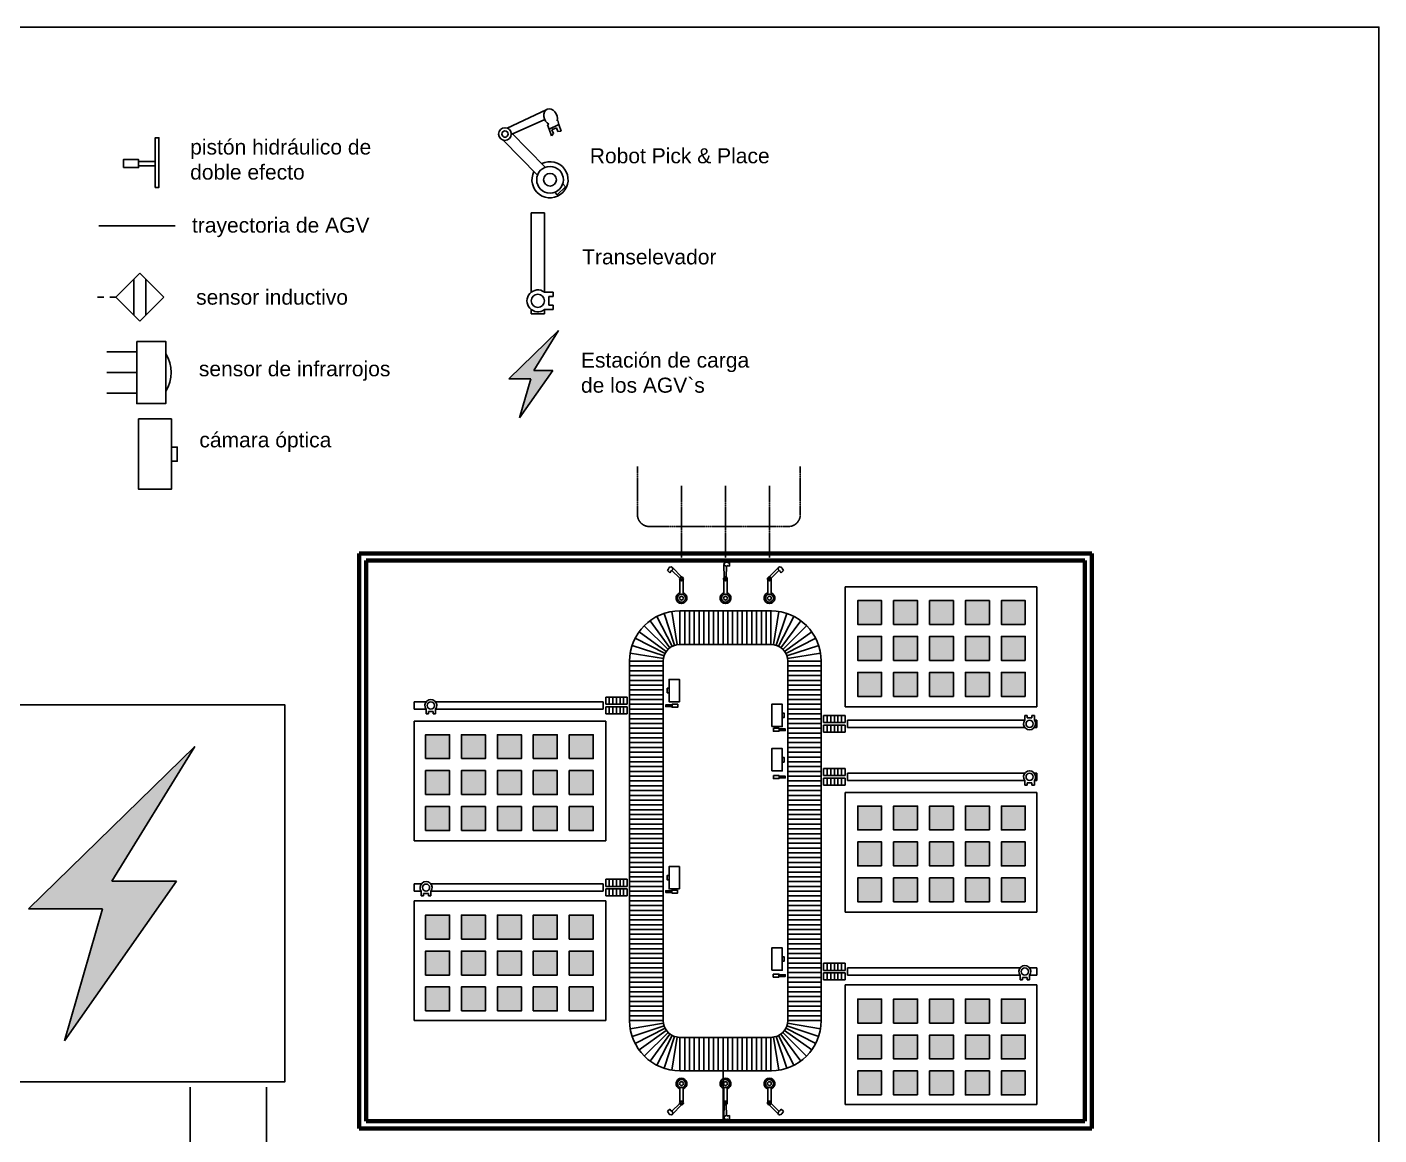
# Model space of a CAD drawing. Header units: millimetres. Extents: x 830 to 218144, y 75 to 99943.
# Drawn here: x 147263 to 218144, y 41878 to 99943 of the extents above; entities that cross this region are included whole.
import ezdxf

# ---------------------------------------------------------------- set-up
doc = ezdxf.new("R2010")
doc.units = ezdxf.units.MM
doc.linetypes.add('ACAD_ISO02W100', pattern=[15, 12, -3])
doc.styles.get("Standard").update_dxf_attribs({"font": 'arial.ttf'})

msp = doc.modelspace()

# ---------------------------------------------------------------- hatches: boundary and pattern name
at = {"true_color": 0xf4ee51}
h = msp.add_hatch(color=41, dxfattribs=at)
h.dxf.hatch_style = 1
h.paths.add_polyline_path([(173682, 81511), (173089, 79456), (174837, 81946), (173830, 81946), (175123, 84043), (172527, 81511)])
at = {"true_color": 0xf26722}
h = msp.add_hatch(color=30, dxfattribs=at)
h.dxf.hatch_style = 1
h.paths.add_polyline_path([(190813, 66119), (190813, 64863), (192068, 64863), (192068, 66119)])
h.paths.add_polyline_path([(190813, 68003), (190813, 66747), (192068, 66747), (192068, 68003)])
h.paths.add_polyline_path([(190813, 69886), (190813, 68631), (192068, 68631), (192068, 69886)])
h.paths.add_polyline_path([(192696, 69886), (192696, 68631), (193952, 68631), (193952, 69886)])
h.paths.add_polyline_path([(192696, 68003), (192696, 66747), (193952, 66747), (193952, 68003)])
h.paths.add_polyline_path([(192696, 66119), (192696, 64863), (193952, 64863), (193952, 66119)])
h.paths.add_polyline_path([(194580, 66119), (194580, 64863), (195835, 64863), (195835, 66119)])
h.paths.add_polyline_path([(194580, 68003), (194580, 66747), (195835, 66747), (195835, 68003)])
h.paths.add_polyline_path([(194580, 69886), (194580, 68631), (195835, 68631), (195835, 69886)])
h.paths.add_polyline_path([(196463, 66119), (196463, 64863), (197719, 64863), (197719, 66119)])
h.paths.add_polyline_path([(196463, 68003), (196463, 66747), (197719, 66747), (197719, 68003)])
h.paths.add_polyline_path([(196463, 69886), (196463, 68631), (197719, 68631), (197719, 69886)])
h.paths.add_polyline_path([(198347, 66119), (198347, 64863), (199602, 64863), (199602, 66119)])
h.paths.add_polyline_path([(198347, 68003), (198347, 66747), (199602, 66747), (199602, 68003)])
h.paths.add_polyline_path([(198347, 69886), (198347, 68631), (199602, 68631), (199602, 69886)])
h = msp.add_hatch(color=30, dxfattribs=at)
h.dxf.hatch_style = 1
h.paths.add_polyline_path([(175691, 49633), (175691, 48377), (176947, 48377), (176947, 49633)])
h.paths.add_polyline_path([(175691, 51516), (175691, 50261), (176947, 50261), (176947, 51516)])
h.paths.add_polyline_path([(176947, 53400), (175691, 53400), (175691, 52144), (176947, 52144)])
h.paths.add_polyline_path([(173808, 52144), (175063, 52144), (175063, 53400), (173808, 53400)])
h.paths.add_polyline_path([(175063, 50261), (175063, 51516), (173808, 51516), (173808, 50261)])
h.paths.add_polyline_path([(173808, 49633), (173808, 48377), (175063, 48377), (175063, 49633)])
h.paths.add_polyline_path([(171924, 48377), (173180, 48377), (173180, 49633), (171924, 49633)])
h.paths.add_polyline_path([(171924, 51516), (171924, 50261), (173180, 50261), (173180, 51516)])
h.paths.add_polyline_path([(171924, 52144), (173180, 52144), (173180, 53400), (171924, 53400)])
h.paths.add_polyline_path([(170041, 52144), (171296, 52144), (171296, 53400), (170041, 53400)])
h.paths.add_polyline_path([(171296, 50261), (171296, 51516), (170041, 51516), (170041, 50261)])
h.paths.add_polyline_path([(171296, 48377), (171296, 49633), (170041, 49633), (170041, 48377)])
h.paths.add_polyline_path([(169413, 49633), (168157, 49633), (168157, 48377), (169413, 48377)])
h.paths.add_polyline_path([(169413, 51516), (168157, 51516), (168157, 50261), (169413, 50261)])
h.paths.add_polyline_path([(169413, 53400), (168157, 53400), (168157, 52144), (169413, 52144)])
h.paths.add_polyline_path([(168157, 59089), (168157, 57833), (169413, 57833), (169413, 59089)])
h.paths.add_polyline_path([(168157, 60972), (168157, 59717), (169413, 59717), (169413, 60972)])
h.paths.add_polyline_path([(169413, 61600), (169413, 62856), (168157, 62856), (168157, 61600)])
h.paths.add_polyline_path([(171296, 62856), (170041, 62856), (170041, 61600), (171296, 61600)])
h.paths.add_polyline_path([(171296, 59717), (171296, 60972), (170041, 60972), (170041, 59717)])
h.paths.add_polyline_path([(171296, 57833), (171296, 59089), (170041, 59089), (170041, 57833)])
h.paths.add_polyline_path([(173180, 59089), (171924, 59089), (171924, 57833), (173180, 57833)])
h.paths.add_polyline_path([(171924, 60972), (171924, 59717), (173180, 59717), (173180, 60972)])
h.paths.add_polyline_path([(171924, 62856), (171924, 61600), (173180, 61600), (173180, 62856)])
h.paths.add_polyline_path([(175063, 62856), (173808, 62856), (173808, 61600), (175063, 61600)])
h.paths.add_polyline_path([(175063, 59717), (175063, 60972), (173808, 60972), (173808, 59717)])
h.paths.add_polyline_path([(175063, 57833), (175063, 59089), (173808, 59089), (173808, 57833)])
h.paths.add_polyline_path([(176947, 59089), (175691, 59089), (175691, 57833), (176947, 57833)])
h.paths.add_polyline_path([(176947, 59717), (176947, 60972), (175691, 60972), (175691, 59717)])
h.paths.add_polyline_path([(176947, 62856), (175691, 62856), (175691, 61600), (176947, 61600)])
h.paths.add_polyline_path([(192068, 45231), (190813, 45231), (190813, 43976), (192068, 43976)])
h.paths.add_polyline_path([(193952, 45231), (192696, 45231), (192696, 43976), (193952, 43976)])
h.paths.add_polyline_path([(195835, 45231), (194580, 45231), (194580, 43976), (195835, 43976)])
h.paths.add_polyline_path([(197719, 45231), (196463, 45231), (196463, 43976), (197719, 43976)])
h.paths.add_polyline_path([(199602, 45231), (198347, 45231), (198347, 43976), (199602, 43976)])
h.paths.add_polyline_path([(199602, 47115), (198347, 47115), (198347, 45859), (199602, 45859)])
h.paths.add_polyline_path([(197719, 47115), (196463, 47115), (196463, 45859), (197719, 45859)])
h.paths.add_polyline_path([(195835, 47115), (194580, 47115), (194580, 45859), (195835, 45859)])
h.paths.add_polyline_path([(193952, 47115), (192696, 47115), (192696, 45859), (193952, 45859)])
h.paths.add_polyline_path([(192068, 47115), (190813, 47115), (190813, 45859), (192068, 45859)])
h.paths.add_polyline_path([(192068, 48998), (190813, 48998), (190813, 47743), (192068, 47743)])
h.paths.add_polyline_path([(192696, 48998), (192696, 47743), (193952, 47743), (193952, 48998)])
h.paths.add_polyline_path([(194580, 48998), (194580, 47743), (195835, 47743), (195835, 48998)])
h.paths.add_polyline_path([(196463, 48998), (196463, 47743), (197719, 47743), (197719, 48998)])
h.paths.add_polyline_path([(198347, 48998), (198347, 47743), (199602, 47743), (199602, 48998)])
h.paths.add_polyline_path([(198347, 54096), (199602, 54096), (199602, 55351), (198347, 55351)])
h.paths.add_polyline_path([(196463, 54096), (197719, 54096), (197719, 55351), (196463, 55351)])
h.paths.add_polyline_path([(194580, 54096), (195835, 54096), (195835, 55351), (194580, 55351)])
h.paths.add_polyline_path([(192696, 54096), (193952, 54096), (193952, 55351), (192696, 55351)])
h.paths.add_polyline_path([(190813, 54096), (192068, 54096), (192068, 55351), (190813, 55351)])
h.paths.add_polyline_path([(190813, 55979), (192068, 55979), (192068, 57235), (190813, 57235)])
h.paths.add_polyline_path([(192696, 55979), (193952, 55979), (193952, 57235), (192696, 57235)])
h.paths.add_polyline_path([(194580, 55979), (195835, 55979), (195835, 57235), (194580, 57235)])
h.paths.add_polyline_path([(196463, 55979), (197719, 55979), (197719, 57235), (196463, 57235)])
h.paths.add_polyline_path([(198347, 55979), (199602, 55979), (199602, 57235), (198347, 57235)])
h.paths.add_polyline_path([(198347, 57863), (199602, 57863), (199602, 59118), (198347, 59118)])
h.paths.add_polyline_path([(196463, 57863), (197719, 57863), (197719, 59118), (196463, 59118)])
h.paths.add_polyline_path([(194580, 57863), (195835, 57863), (195835, 59118), (194580, 59118)])
h.paths.add_polyline_path([(193952, 57863), (193952, 59118), (192696, 59118), (192696, 57863)])
h.paths.add_polyline_path([(192068, 57863), (192068, 59118), (190813, 59118), (190813, 57863)])
at = {"true_color": 0xf4ee51}
h = msp.add_hatch(color=41, dxfattribs=at)
h.dxf.hatch_style = 1
h.paths.add_polyline_path([(151218, 53725), (149222, 46815), (155102, 55185), (151717, 55185), (156065, 62237), (147333, 53725)])

# ---------------------------------------------------------------- linework, layer by layer
for p, q in [((172428, 94647), (174484, 95607)), ((174403, 95093), (172650, 94306)), ((175087, 95046), (175053, 95031)), ((175153, 94828), (175087, 95046)), ((174623, 94848), (174554, 94819)), ((174554, 94819), (174631, 94597)), ((174631, 94597), (175153, 94828)), ((174752, 94249), (174631, 94597)), ((174861, 94369), (174752, 94249)), ((174813, 94566), (174783, 94554)), ((174783, 94554), (174861, 94369)), ((175023, 94655), (174813, 94566)), ((175084, 94466), (175023, 94655)), ((175259, 94480), (175084, 94466)), ((175153, 94828), (175259, 94480)), ((173703, 86051), (173703, 90200)), ((174390, 90200), (173703, 90200)), ((174390, 90200), (174390, 86051)), ((151027, 89533), (153027, 89533)), ((153027, 89533), (155027, 89533)), ((174847, 86051), (174390, 86051)), ((174618, 85365), (174618, 85822)), ((174618, 85822), (174847, 85822)), ((174847, 85822), (174847, 86051)), ((173703, 84907), (173703, 85136)), ((174390, 85136), (174390, 84907)), ((174390, 85136), (174847, 85136)), ((174847, 85365), (174618, 85365)), ((174847, 85136), (174847, 85365)), ((174390, 84907), (173703, 84907)), ((172527, 81511), (175123, 84043)), ((175123, 84043), (173830, 81946)), ((174837, 81946), (173089, 79456)), ((173830, 81946), (174837, 81946)), ((173682, 81511), (172527, 81511)), ((173089, 79456), (173682, 81511)), ((181580, 71125), (181104, 71614)), ((183805, 71094), (183800, 71776)), ((183931, 71690), (183926, 71112)), ((184025, 71719), (184025, 71697)), ((184025, 71697), (184095, 71690)), ((184097, 71861), (184029, 71871)), ((184029, 71871), (184029, 71859)), ((184095, 71690), (184097, 71861)), ((186179, 71125), (186655, 71614)), ((180834, 71466), (180875, 71520)), ((180956, 71345), (180834, 71466)), ((180875, 71520), (180883, 71512)), ((181001, 71399), (180956, 71345)), ((180985, 71415), (181001, 71399)), ((181073, 71460), (181482, 71052)), ((186687, 71460), (186278, 71052)), ((186775, 71415), (186759, 71399)), ((186759, 71399), (186804, 71345)), ((186804, 71345), (186926, 71466)), ((186884, 71520), (186876, 71512)), ((186926, 71466), (186884, 71520)), ((200204, 70600), (190158, 70600)), ((190158, 70600), (190158, 64321)), ((200204, 64321), (200204, 70600)), ((180972, 67416), (179928, 68830)), ((181093, 67491), (180291, 69055)), ((181217, 67543), (180663, 69211)), ((181354, 67576), (181075, 69312)), ((181494, 69345), (186287, 69345)), ((181494, 67587), (181494, 69345)), ((181522, 69345), (181773, 69345)), ((181522, 69345), (181647, 69345)), ((181745, 67587), (181745, 69345)), ((181773, 69345), (182024, 69345)), ((181773, 69345), (181898, 69345)), ((181996, 67587), (181996, 69345)), ((182024, 69345), (182275, 69345)), ((182024, 69345), (182150, 69345)), ((182247, 67587), (182247, 69345)), ((182275, 69345), (182526, 69345)), ((182275, 69345), (182401, 69345)), ((182499, 67587), (182499, 69345)), ((182499, 67587), (182499, 69345)), ((182526, 69345), (182777, 69345)), ((182526, 69345), (182652, 69345)), ((182750, 67587), (182750, 69345)), ((182777, 69345), (183029, 69345)), ((182777, 69345), (182903, 69345)), ((183001, 67587), (183001, 69345)), ((183029, 69345), (183280, 69345)), ((183252, 67587), (183252, 69345)), ((183280, 69345), (183531, 69345)), ((183503, 67587), (183503, 69345)), ((183531, 69345), (183782, 69345)), ((183754, 67587), (183754, 69345)), ((183782, 69345), (184033, 69345)), ((184005, 67587), (184005, 69345)), ((184033, 69345), (184284, 69345)), ((184256, 67587), (184256, 69345)), ((184284, 69345), (184535, 69345)), ((184508, 67587), (184508, 69345)), ((184535, 69345), (184786, 69345)), ((184759, 67587), (184759, 69345)), ((184786, 69345), (185038, 69345)), ((185010, 67587), (185010, 69345)), ((185038, 69345), (185289, 69345)), ((185261, 67587), (185261, 69345)), ((185289, 69345), (185540, 69345)), ((185512, 67587), (185512, 69345)), ((185540, 69345), (185791, 69345)), ((185763, 67587), (185763, 69345)), ((186014, 67587), (186014, 69345)), ((186266, 67587), (186266, 69345)), ((186405, 67576), (186685, 69312)), ((186543, 67543), (187096, 69211)), ((186666, 67491), (187468, 69055)), ((186788, 67416), (187832, 68830)), ((180780, 67222), (179353, 68248)), ((180870, 67328), (179623, 68567)), ((186889, 67328), (188136, 68567)), ((186979, 67222), (188406, 68248)), ((180660, 66985), (178991, 67538)), ((180712, 67109), (179147, 67911)), ((181494, 67587), (186266, 67587)), ((181494, 67587), (181647, 67587)), ((186266, 67587), (181494, 67587)), ((181494, 67587), (186161, 67587)), ((181494, 67587), (181522, 67587)), ((181494, 67587), (181522, 67587)), ((181522, 67587), (181773, 67587)), ((181647, 67587), (181898, 67587)), ((181647, 67587), (181773, 67587)), ((181773, 67587), (182024, 67587)), ((181898, 67587), (182150, 67587)), ((181898, 67587), (182024, 67587)), ((182024, 67587), (182275, 67587)), ((182150, 67587), (182401, 67587)), ((182150, 67587), (182275, 67587)), ((182275, 67587), (182526, 67587)), ((182401, 67587), (182652, 67587)), ((182401, 67587), (182526, 67587)), ((182526, 67587), (182777, 67587)), ((182652, 67587), (182903, 67587)), ((182652, 67587), (182777, 67587)), ((182777, 67587), (183029, 67587)), ((182903, 67587), (183154, 67587)), ((182903, 67587), (183029, 67587)), ((183029, 67587), (183280, 67587)), ((183154, 67587), (183405, 67587)), ((183280, 67587), (183531, 67587)), ((183531, 67587), (183782, 67587)), ((183782, 67587), (184033, 67587)), ((184033, 67587), (184284, 67587)), ((184284, 67587), (184535, 67587)), ((184535, 67587), (184786, 67587)), ((184786, 67587), (185038, 67587)), ((185038, 67587), (185289, 67587)), ((185289, 67587), (185540, 67587)), ((185540, 67587), (185791, 67587)), ((186266, 67587), (186014, 67587)), ((187048, 67109), (188612, 67911)), ((187100, 66985), (188769, 67538)), ((178857, 47873), (178857, 66709)), ((180615, 66709), (178857, 66709)), ((180627, 66851), (178892, 67135)), ((180615, 47873), (180615, 66709)), ((187133, 66851), (188868, 67135)), ((187145, 47873), (187145, 66709)), ((188902, 66709), (187145, 66709)), ((188902, 47873), (188902, 66709)), ((178857, 66457), (180615, 66457)), ((178857, 66206), (180615, 66206)), ((178857, 65955), (180615, 65955)), ((178857, 65955), (180615, 65955)), ((188902, 66457), (187145, 66457)), ((188902, 66206), (187145, 66206)), ((188902, 65955), (187145, 65955)), ((188902, 65955), (187145, 65955)), ((178857, 65704), (180615, 65704)), ((178857, 65704), (180615, 65704)), ((178857, 65704), (180615, 65704)), ((178857, 65453), (180615, 65453)), ((178857, 65453), (180615, 65453)), ((188902, 65704), (187145, 65704)), ((188902, 65704), (187145, 65704)), ((188902, 65704), (187145, 65704)), ((188902, 65453), (187145, 65453)), ((188902, 65453), (187145, 65453)), ((167556, 64197), (167556, 64574)), ((167556, 64574), (168184, 64574)), ((168686, 64574), (177476, 64574)), ((177476, 64197), (177476, 64574)), ((177601, 64448), (177601, 64825)), ((177601, 64825), (178731, 64825)), ((177790, 64825), (177790, 64448)), ((177978, 64825), (177978, 64448)), ((177978, 64825), (177978, 64448)), ((178166, 64825), (178166, 64448)), ((178355, 64825), (178355, 64448)), ((178543, 64825), (178543, 64448)), ((178731, 64825), (178731, 64448)), ((178857, 65202), (180615, 65202)), ((178857, 65202), (180615, 65202)), ((178857, 65202), (180615, 65202)), ((178857, 64951), (180615, 64951)), ((178857, 64951), (180615, 64951)), ((178857, 64699), (180615, 64699)), ((188902, 65202), (187145, 65202)), ((188902, 65202), (187145, 65202)), ((188902, 65202), (187145, 65202)), ((188902, 64951), (187145, 64951)), ((188902, 64951), (187145, 64951)), ((188902, 64699), (187145, 64699)), ((168184, 64197), (167556, 64197)), ((168184, 64197), (168184, 63946)), ((168184, 63946), (168309, 63946)), ((168309, 63946), (168309, 64072)), ((168309, 64072), (168560, 64072)), ((168560, 64072), (168560, 63946)), ((168560, 63946), (168686, 63946)), ((177476, 64197), (168686, 64197)), ((168686, 63946), (168686, 64197)), ((178731, 64448), (177601, 64448)), ((177601, 63946), (177601, 64323)), ((177601, 64323), (178731, 64323)), ((178731, 63946), (177601, 63946)), ((177790, 64323), (177790, 63946)), ((177978, 64323), (177978, 63946)), ((177978, 64323), (177978, 63946)), ((178166, 64323), (178166, 63946)), ((178355, 64323), (178355, 63946)), ((178543, 64323), (178543, 63946)), ((178731, 64323), (178731, 63946)), ((178857, 64448), (180615, 64448)), ((178857, 64197), (180615, 64197)), ((178857, 63946), (180615, 63946)), ((178857, 63946), (180615, 63946)), ((188902, 64448), (187145, 64448)), ((188902, 64197), (187145, 64197)), ((188902, 63946), (187145, 63946)), ((188902, 63946), (187145, 63946)), ((189028, 63865), (190158, 63865)), ((189028, 63488), (189028, 63865)), ((189216, 63488), (189216, 63865)), ((189405, 63488), (189405, 63865)), ((189405, 63488), (189405, 63865)), ((189593, 63488), (189593, 63865)), ((189781, 63488), (189781, 63865)), ((189970, 63488), (189970, 63865)), ((190158, 64321), (200204, 64321)), ((190158, 63865), (190158, 63488)), ((199701, 63865), (199576, 63865)), ((199576, 63865), (199576, 63614)), ((199701, 63740), (199701, 63865)), ((200078, 63865), (199952, 63865)), ((199952, 63865), (199952, 63740)), ((200078, 63614), (200078, 63865)), ((167556, 57291), (167556, 63569)), ((167556, 63569), (177601, 63569)), ((177601, 63569), (177601, 57291)), ((178857, 63695), (180615, 63695)), ((178857, 63695), (180615, 63695)), ((178857, 63695), (180615, 63695)), ((178857, 63444), (180615, 63444)), ((178857, 63444), (180615, 63444)), ((178857, 63193), (180615, 63193)), ((178857, 63193), (180615, 63193)), ((178857, 63193), (180615, 63193)), ((188902, 63695), (187145, 63695)), ((188902, 63695), (187145, 63695)), ((188902, 63695), (187145, 63695)), ((188902, 63444), (187145, 63444)), ((188902, 63444), (187145, 63444)), ((188902, 63193), (187145, 63193)), ((188902, 63193), (187145, 63193)), ((188902, 63193), (187145, 63193)), ((190158, 63488), (189028, 63488)), ((189028, 63363), (190158, 63363)), ((189028, 62986), (189028, 63363)), ((189216, 62986), (189216, 63363)), ((189405, 62986), (189405, 63363)), ((189405, 62986), (189405, 63363)), ((189593, 62986), (189593, 63363)), ((189781, 62986), (189781, 63363)), ((189970, 62986), (189970, 63363)), ((190158, 63363), (190158, 62986)), ((190284, 63614), (199576, 63614)), ((190284, 63614), (190284, 63237)), ((199576, 63237), (190284, 63237)), ((199952, 63740), (199701, 63740)), ((200078, 63614), (200204, 63614)), ((200204, 63237), (200078, 63237)), ((200204, 63614), (200204, 63237)), ((178857, 62941), (180615, 62941)), ((178857, 62941), (180615, 62941)), ((178857, 62690), (180615, 62690)), ((178857, 62439), (180615, 62439)), ((178857, 62439), (180615, 62439)), ((178857, 62439), (180615, 62439)), ((188902, 62941), (187145, 62941)), ((188902, 62941), (187145, 62941)), ((188902, 62690), (187145, 62690)), ((188902, 62439), (187145, 62439)), ((188902, 62439), (187145, 62439)), ((188902, 62439), (187145, 62439)), ((190158, 62986), (189028, 62986)), ((147333, 53725), (156065, 62237)), ((156065, 62237), (151717, 55185)), ((178857, 62188), (180615, 62188)), ((178857, 62188), (180615, 62188)), ((178857, 61937), (180615, 61937)), ((178857, 61937), (180615, 61937)), ((178857, 61686), (180615, 61686)), ((178857, 61686), (180615, 61686)), ((178857, 61686), (180615, 61686)), ((188902, 62188), (187145, 62188)), ((188902, 62188), (187145, 62188)), ((188902, 61937), (187145, 61937)), ((188902, 61937), (187145, 61937)), ((188902, 61686), (187145, 61686)), ((188902, 61686), (187145, 61686)), ((188902, 61686), (187145, 61686)), ((178857, 61435), (180615, 61435)), ((178857, 61435), (180615, 61435)), ((178857, 61184), (180615, 61184)), ((178857, 61184), (180615, 61184)), ((178857, 61184), (180615, 61184)), ((188902, 61435), (187145, 61435)), ((188902, 61435), (187145, 61435)), ((188902, 61184), (187145, 61184)), ((188902, 61184), (187145, 61184)), ((188902, 61184), (187145, 61184)), ((190158, 61087), (189028, 61087)), ((189028, 61087), (189028, 60711)), ((189216, 61087), (189216, 60711)), ((189405, 61087), (189405, 60711)), ((189405, 61087), (189405, 60711)), ((189593, 61087), (189593, 60711)), ((189781, 61087), (189781, 60711)), ((189970, 61087), (189970, 60711)), ((190158, 60711), (190158, 61087)), ((178857, 60932), (180615, 60932)), ((178857, 60932), (180615, 60932)), ((178857, 60681), (180615, 60681)), ((178857, 60430), (180615, 60430)), ((178857, 60430), (180615, 60430)), ((178857, 60430), (180615, 60430)), ((188902, 60932), (187145, 60932)), ((188902, 60932), (187145, 60932)), ((188902, 60681), (187145, 60681)), ((188902, 60430), (187145, 60430)), ((188902, 60430), (187145, 60430)), ((188902, 60430), (187145, 60430)), ((189028, 60711), (190158, 60711)), ((190158, 60585), (189028, 60585)), ((189028, 60585), (189028, 60209)), ((189216, 60585), (189216, 60209)), ((189405, 60585), (189405, 60209)), ((189405, 60585), (189405, 60209)), ((189593, 60585), (189593, 60209)), ((189781, 60585), (189781, 60209)), ((189970, 60585), (189970, 60209)), ((190158, 60209), (190158, 60585)), ((199576, 60836), (190284, 60836)), ((190284, 60460), (190284, 60836)), ((190284, 60460), (199576, 60460)), ((199576, 60209), (199576, 60460)), ((199952, 60334), (199701, 60334)), ((199701, 60334), (199701, 60209)), ((199952, 60209), (199952, 60334)), ((200204, 60836), (200078, 60836)), ((200078, 60460), (200204, 60460)), ((200078, 60460), (200078, 60209)), ((200204, 60460), (200204, 60836)), ((178857, 60179), (180615, 60179)), ((178857, 60179), (180615, 60179)), ((178857, 59928), (180615, 59928)), ((178857, 59928), (180615, 59928)), ((178857, 59677), (180615, 59677)), ((178857, 59677), (180615, 59677)), ((178857, 59677), (180615, 59677)), ((188902, 60179), (187145, 60179)), ((188902, 60179), (187145, 60179)), ((188902, 59928), (187145, 59928)), ((188902, 59928), (187145, 59928)), ((188902, 59677), (187145, 59677)), ((188902, 59677), (187145, 59677)), ((188902, 59677), (187145, 59677)), ((189028, 60209), (190158, 60209)), ((200204, 59832), (190158, 59832)), ((190158, 59832), (190158, 53553)), ((199701, 60209), (199576, 60209)), ((200078, 60209), (199952, 60209)), ((200204, 53553), (200204, 59832)), ((178857, 59426), (180615, 59426)), ((178857, 59426), (180615, 59426)), ((178857, 59174), (180615, 59174)), ((178857, 59174), (180615, 59174)), ((178857, 59174), (180615, 59174)), ((178857, 58923), (180615, 58923)), ((178857, 58923), (180615, 58923)), ((188902, 59426), (187145, 59426)), ((188902, 59426), (187145, 59426)), ((188902, 59174), (187145, 59174)), ((188902, 59174), (187145, 59174)), ((188902, 59174), (187145, 59174)), ((188902, 58923), (187145, 58923)), ((188902, 58923), (187145, 58923)), ((178857, 58672), (180615, 58672)), ((178857, 58421), (180615, 58421)), ((178857, 58421), (180615, 58421)), ((178857, 58421), (180615, 58421)), ((178857, 58170), (180615, 58170)), ((178857, 58170), (180615, 58170)), ((188902, 58672), (187145, 58672)), ((188902, 58421), (187145, 58421)), ((188902, 58421), (187145, 58421)), ((188902, 58421), (187145, 58421)), ((188902, 58170), (187145, 58170)), ((188902, 58170), (187145, 58170)), ((178857, 57919), (180615, 57919)), ((178857, 57919), (180615, 57919)), ((178857, 57668), (180615, 57668)), ((178857, 57668), (180615, 57668)), ((178857, 57668), (180615, 57668)), ((178857, 57416), (180615, 57416)), ((178857, 57416), (180615, 57416)), ((188902, 57919), (187145, 57919)), ((188902, 57919), (187145, 57919)), ((188902, 57668), (187145, 57668)), ((188902, 57668), (187145, 57668)), ((188902, 57668), (187145, 57668)), ((188902, 57416), (187145, 57416)), ((188902, 57416), (187145, 57416)), ((177601, 57291), (167556, 57291)), ((178857, 57165), (180615, 57165)), ((178857, 57165), (180615, 57165)), ((178857, 57165), (180615, 57165)), ((178857, 56914), (180615, 56914)), ((178857, 56914), (180615, 56914)), ((188902, 57165), (187145, 57165)), ((188902, 57165), (187145, 57165)), ((188902, 57165), (187145, 57165)), ((188902, 56914), (187145, 56914)), ((188902, 56914), (187145, 56914)), ((178857, 56663), (180615, 56663)), ((178857, 56412), (180615, 56412)), ((178857, 56412), (180615, 56412)), ((178857, 56412), (180615, 56412)), ((178857, 56161), (180615, 56161)), ((178857, 56161), (180615, 56161)), ((188902, 56663), (187145, 56663)), ((188902, 56412), (187145, 56412)), ((188902, 56412), (187145, 56412)), ((188902, 56412), (187145, 56412)), ((188902, 56161), (187145, 56161)), ((188902, 56161), (187145, 56161)), ((178857, 55910), (180615, 55910)), ((178857, 55910), (180615, 55910)), ((178857, 55659), (180615, 55659)), ((178857, 55659), (180615, 55659)), ((178857, 55659), (180615, 55659)), ((178857, 55407), (180615, 55407)), ((178857, 55407), (180615, 55407)), ((188902, 55910), (187145, 55910)), ((188902, 55910), (187145, 55910)), ((188902, 55659), (187145, 55659)), ((188902, 55659), (187145, 55659)), ((188902, 55659), (187145, 55659)), ((188902, 55407), (187145, 55407)), ((188902, 55407), (187145, 55407)), ((155102, 55185), (149222, 46815)), ((151717, 55185), (155102, 55185)), ((167556, 54654), (167556, 55031)), ((167556, 55031), (167933, 55031)), ((167933, 54654), (167556, 54654)), ((167933, 54654), (167933, 54403)), ((168435, 55031), (177476, 55031)), ((177476, 54654), (168435, 54654)), ((168435, 54403), (168435, 54654)), ((177476, 54654), (177476, 55031)), ((177601, 54905), (177601, 55282)), ((177601, 55282), (178731, 55282)), ((178731, 54905), (177601, 54905)), ((177601, 54403), (177601, 54780)), ((177601, 54780), (178731, 54780)), ((177790, 55282), (177790, 54905)), ((177790, 54780), (177790, 54403)), ((177978, 55282), (177978, 54905)), ((177978, 55282), (177978, 54905)), ((177978, 54780), (177978, 54403)), ((177978, 54780), (177978, 54403)), ((178166, 55282), (178166, 54905)), ((178166, 54780), (178166, 54403)), ((178355, 55282), (178355, 54905)), ((178355, 54780), (178355, 54403)), ((178543, 55282), (178543, 54905)), ((178543, 54780), (178543, 54403)), ((178731, 55282), (178731, 54905)), ((178731, 54780), (178731, 54403)), ((178857, 55156), (180615, 55156)), ((178857, 55156), (180615, 55156)), ((178857, 55156), (180615, 55156)), ((178857, 54905), (180615, 54905)), ((178857, 54905), (180615, 54905)), ((178857, 54654), (180615, 54654)), ((188902, 55156), (187145, 55156)), ((188902, 55156), (187145, 55156)), ((188902, 55156), (187145, 55156)), ((188902, 54905), (187145, 54905)), ((188902, 54905), (187145, 54905)), ((188902, 54654), (187145, 54654)), ((167556, 47873), (167556, 54152)), ((167556, 54152), (177601, 54152)), ((167933, 54403), (168058, 54403)), ((168058, 54403), (168058, 54528)), ((168058, 54528), (168309, 54528)), ((168309, 54528), (168309, 54403)), ((168309, 54403), (168435, 54403)), ((178731, 54403), (177601, 54403)), ((177601, 54152), (177601, 47873)), ((178857, 54403), (180615, 54403)), ((178857, 54403), (180615, 54403)), ((178857, 54403), (180615, 54403)), ((178857, 54152), (180615, 54152)), ((178857, 54152), (180615, 54152)), ((178857, 53901), (180615, 53901)), ((178857, 53901), (180615, 53901)), ((188902, 54403), (187145, 54403)), ((188902, 54403), (187145, 54403)), ((188902, 54403), (187145, 54403)), ((188902, 54152), (187145, 54152)), ((188902, 54152), (187145, 54152)), ((188902, 53901), (187145, 53901)), ((188902, 53901), (187145, 53901)), ((151218, 53725), (147333, 53725)), ((149222, 46815), (151218, 53725)), ((178857, 53649), (180615, 53649)), ((178857, 53649), (180615, 53649)), ((178857, 53649), (180615, 53649)), ((178857, 53398), (180615, 53398)), ((178857, 53398), (180615, 53398)), ((188902, 53649), (187145, 53649)), ((188902, 53649), (187145, 53649)), ((188902, 53649), (187145, 53649)), ((188902, 53398), (187145, 53398)), ((188902, 53398), (187145, 53398)), ((190158, 53553), (200204, 53553)), ((178857, 53147), (180615, 53147)), ((178857, 53147), (180615, 53147)), ((178857, 53147), (180615, 53147)), ((178857, 52896), (180615, 52896)), ((178857, 52896), (180615, 52896)), ((178857, 52645), (180615, 52645)), ((188902, 53147), (187145, 53147)), ((188902, 53147), (187145, 53147)), ((188902, 53147), (187145, 53147)), ((188902, 52896), (187145, 52896)), ((188902, 52896), (187145, 52896)), ((188902, 52645), (187145, 52645)), ((178857, 52394), (180615, 52394)), ((178857, 52394), (180615, 52394)), ((178857, 52394), (180615, 52394)), ((178857, 52143), (180615, 52143)), ((178857, 52143), (180615, 52143)), ((178857, 51891), (180615, 51891)), ((178857, 51891), (180615, 51891)), ((188902, 52394), (187145, 52394)), ((188902, 52394), (187145, 52394)), ((188902, 52394), (187145, 52394)), ((188902, 52143), (187145, 52143)), ((188902, 52143), (187145, 52143)), ((188902, 51891), (187145, 51891)), ((188902, 51891), (187145, 51891)), ((178857, 51640), (180615, 51640)), ((178857, 51640), (180615, 51640)), ((178857, 51640), (180615, 51640)), ((178857, 51389), (180615, 51389)), ((178857, 51389), (180615, 51389)), ((178857, 51138), (180615, 51138)), ((178857, 51138), (180615, 51138)), ((178857, 51138), (180615, 51138)), ((188902, 51640), (187145, 51640)), ((188902, 51640), (187145, 51640)), ((188902, 51640), (187145, 51640)), ((188902, 51389), (187145, 51389)), ((188902, 51389), (187145, 51389)), ((188902, 51138), (187145, 51138)), ((188902, 51138), (187145, 51138)), ((188902, 51138), (187145, 51138)), ((178857, 50887), (180615, 50887)), ((178857, 50887), (180615, 50887)), ((178857, 50636), (180615, 50636)), ((178857, 50385), (180615, 50385)), ((178857, 50385), (180615, 50385)), ((178857, 50385), (180615, 50385)), ((188902, 50887), (187145, 50887)), ((188902, 50887), (187145, 50887)), ((188902, 50636), (187145, 50636)), ((188902, 50385), (187145, 50385)), ((188902, 50385), (187145, 50385)), ((188902, 50385), (187145, 50385)), ((190158, 50880), (189028, 50880)), ((189028, 50880), (189028, 50504)), ((189028, 50504), (190158, 50504)), ((190158, 50378), (189028, 50378)), ((189028, 50378), (189028, 50001)), ((189216, 50880), (189216, 50504)), ((189216, 50378), (189216, 50001)), ((189405, 50880), (189405, 50504)), ((189405, 50880), (189405, 50504)), ((189405, 50378), (189405, 50001)), ((189405, 50378), (189405, 50001)), ((189593, 50880), (189593, 50504)), ((189593, 50378), (189593, 50001)), ((189781, 50880), (189781, 50504)), ((189781, 50378), (189781, 50001)), ((189970, 50880), (189970, 50504)), ((189970, 50378), (189970, 50001)), ((190158, 50504), (190158, 50880)), ((190158, 50001), (190158, 50378)), ((199325, 50629), (190284, 50629)), ((190284, 50253), (190284, 50629)), ((200204, 50629), (199827, 50629)), ((200204, 50253), (200204, 50629)), ((178857, 50134), (180615, 50134)), ((178857, 50134), (180615, 50134)), ((178857, 49882), (180615, 49882)), ((178857, 49882), (180615, 49882)), ((178857, 49631), (180615, 49631)), ((178857, 49631), (180615, 49631)), ((178857, 49631), (180615, 49631)), ((188902, 50134), (187145, 50134)), ((188902, 50134), (187145, 50134)), ((188902, 49882), (187145, 49882)), ((188902, 49882), (187145, 49882)), ((188902, 49631), (187145, 49631)), ((188902, 49631), (187145, 49631)), ((188902, 49631), (187145, 49631)), ((189028, 50001), (190158, 50001)), ((200204, 49750), (190158, 49750)), ((190158, 49750), (190158, 43472)), ((190284, 50253), (199325, 50253)), ((199325, 50001), (199325, 50253)), ((199450, 50001), (199325, 50001)), ((199701, 50127), (199450, 50127)), ((199450, 50127), (199450, 50001)), ((199701, 50001), (199701, 50127)), ((199827, 50001), (199701, 50001)), ((199827, 50253), (200204, 50253)), ((199827, 50253), (199827, 50001)), ((200204, 43472), (200204, 49750)), ((178857, 49380), (180615, 49380)), ((178857, 49380), (180615, 49380)), ((178857, 49129), (180615, 49129)), ((178857, 49129), (180615, 49129)), ((178857, 49129), (180615, 49129)), ((188902, 49380), (187145, 49380)), ((188902, 49380), (187145, 49380)), ((188902, 49129), (187145, 49129)), ((188902, 49129), (187145, 49129)), ((188902, 49129), (187145, 49129)), ((178857, 48878), (180615, 48878)), ((178857, 48878), (180615, 48878)), ((178857, 48627), (180615, 48627)), ((178857, 48376), (180615, 48376)), ((178857, 48376), (180615, 48376)), ((188902, 48878), (187145, 48878)), ((188902, 48878), (187145, 48878)), ((188902, 48627), (187145, 48627)), ((188902, 48376), (187145, 48376)), ((188902, 48376), (187145, 48376)), ((177601, 47873), (167556, 47873)), ((178857, 48124), (180615, 48124)), ((180615, 47873), (178857, 47873)), ((180627, 47731), (178892, 47447)), ((180660, 47597), (178991, 47044)), ((187100, 47597), (188769, 47044)), ((187133, 47731), (188868, 47447)), ((188902, 48124), (187145, 48124)), ((188902, 47873), (187145, 47873)), ((180712, 47473), (179147, 46671)), ((180780, 47360), (179353, 46334)), ((180870, 47254), (179623, 46015)), ((180972, 47166), (179928, 45752)), ((181093, 47091), (180291, 45527)), ((181217, 47039), (180663, 45371)), ((181354, 47006), (181075, 45270)), ((181494, 46994), (186266, 46994)), ((181494, 46994), (181647, 46994)), ((186266, 46994), (181494, 46994)), ((181494, 46994), (186161, 46994)), ((181494, 46994), (181522, 46994)), ((181494, 46994), (181522, 46994)), ((181494, 46994), (181494, 45236)), ((181522, 46994), (181773, 46994)), ((181647, 46994), (181898, 46994)), ((181647, 46994), (181773, 46994)), ((181745, 46994), (181745, 45236)), ((181773, 46994), (182024, 46994)), ((181898, 46994), (182150, 46994)), ((181898, 46994), (182024, 46994)), ((181996, 46994), (181996, 45236)), ((182024, 46994), (182275, 46994)), ((182150, 46994), (182401, 46994)), ((182150, 46994), (182275, 46994)), ((182247, 46994), (182247, 45236)), ((182275, 46994), (182526, 46994)), ((182401, 46994), (182652, 46994)), ((182401, 46994), (182526, 46994)), ((182499, 46994), (182499, 45236)), ((182499, 46994), (182499, 45236)), ((182526, 46994), (182777, 46994)), ((182652, 46994), (182903, 46994)), ((182652, 46994), (182777, 46994)), ((182750, 46994), (182750, 45236)), ((182777, 46994), (183029, 46994)), ((182903, 46994), (183154, 46994)), ((182903, 46994), (183029, 46994)), ((183001, 46994), (183001, 45236)), ((183029, 46994), (183280, 46994)), ((183154, 46994), (183405, 46994)), ((183252, 46994), (183252, 45236)), ((183280, 46994), (183531, 46994)), ((183503, 46994), (183503, 45236)), ((183531, 46994), (183782, 46994)), ((183754, 46994), (183754, 45236)), ((183754, 46994), (183754, 42599)), ((183782, 46994), (184033, 46994)), ((184005, 46994), (184005, 45236)), ((184033, 46994), (184284, 46994)), ((184256, 46994), (184256, 45236)), ((184284, 46994), (184535, 46994)), ((184508, 46994), (184508, 45236)), ((184535, 46994), (184786, 46994)), ((184759, 46994), (184759, 45236)), ((184786, 46994), (185038, 46994)), ((185010, 46994), (185010, 45236)), ((185038, 46994), (185289, 46994)), ((185261, 46994), (185261, 45236)), ((185289, 46994), (185540, 46994)), ((185512, 46994), (185512, 45236)), ((185540, 46994), (185791, 46994)), ((185763, 46994), (185763, 45236)), ((186266, 46994), (186014, 46994)), ((186014, 46994), (186014, 45236)), ((186266, 46994), (186266, 45236)), ((186405, 47006), (186685, 45270)), ((186543, 47039), (187096, 45371)), ((186666, 47091), (187468, 45527)), ((186788, 47166), (187832, 45752)), ((186889, 47254), (188136, 46015)), ((186979, 47360), (188406, 46334)), ((187048, 47473), (188612, 46671)), ((181494, 45236), (186287, 45236)), ((181522, 45236), (181773, 45236)), ((181522, 45236), (181647, 45236)), ((181773, 45236), (182024, 45236)), ((181773, 45236), (181898, 45236)), ((182024, 45236), (182275, 45236)), ((182024, 45236), (182150, 45236)), ((182275, 45236), (182526, 45236)), ((182275, 45236), (182401, 45236)), ((182526, 45236), (182777, 45236)), ((182526, 45236), (182652, 45236)), ((182777, 45236), (183029, 45236)), ((182777, 45236), (182903, 45236)), ((183029, 45236), (183280, 45236)), ((183280, 45236), (183531, 45236)), ((183531, 45236), (183782, 45236)), ((183782, 45236), (184033, 45236)), ((184033, 45236), (184284, 45236)), ((184284, 45236), (184535, 45236)), ((184535, 45236), (184786, 45236)), ((184786, 45236), (185038, 45236)), ((185038, 45236), (185289, 45236)), ((185289, 45236), (185540, 45236)), ((185540, 45236), (185791, 45236)), ((155811, 44388), (155811, 42388)), ((159811, 44388), (159811, 42388)), ((181073, 43121), (181482, 43529)), ((181580, 43457), (181104, 42968)), ((183805, 43488), (183800, 42805)), ((183931, 42892), (183926, 43470)), ((186179, 43457), (186655, 42968)), ((186687, 43121), (186278, 43529)), ((190158, 43472), (200204, 43472)), ((180956, 43236), (180834, 43116)), ((180834, 43116), (180875, 43062)), ((180875, 43062), (180883, 43069)), ((181001, 43182), (180956, 43236)), ((180985, 43167), (181001, 43182)), ((184025, 42885), (184095, 42892)), ((184025, 42863), (184025, 42885)), ((184095, 42892), (184097, 42721)), ((186759, 43182), (186804, 43236)), ((186775, 43167), (186759, 43182)), ((186804, 43236), (186926, 43116)), ((186884, 43062), (186876, 43069)), ((186926, 43116), (186884, 43062)), ((155811, 42388), (155811, 40388)), ((159811, 42388), (159811, 40388))]:
    msp.add_line(p, q)
at = {"color": 4}
for p, q in [((151027, 89533), (153027, 89533)), ((153027, 89533), (155027, 89533)), ((155811, 44388), (155811, 42388)), ((159811, 44388), (159811, 42388)), ((155811, 42388), (155811, 40388)), ((159811, 42388), (159811, 40388))]:
    msp.add_line(p, q, dxfattribs=at)
at = {"color": 2, "true_color": 0xf1eb1f}
for p, q in [((153174, 87044), (151912, 85782)), ((152859, 86729), (152859, 84836)), ((154436, 85782), (153174, 87044)), ((153490, 86729), (153490, 84836)), ((151281, 85782), (150966, 85782)), ((151912, 85782), (151597, 85782)), ((151912, 85782), (153174, 84520)), ((153174, 84520), (154436, 85782))]:
    msp.add_line(p, q, dxfattribs=at)
at = {"color": 242, "true_color": 0xcd2027}
for p, q in [((153017, 82921), (151443, 82921)), ((151443, 82921), (153017, 82921)), ((153017, 82921), (153017, 81839)), ((153017, 81839), (151443, 81839)), ((151443, 81839), (153017, 81839)), ((153017, 80758), (151443, 80758)), ((151443, 80758), (153017, 80758))]:
    msp.add_line(p, q, dxfattribs=at)
at = {"color": 4, "linetype": 'ACAD_ISO02W100'}
for p, q in [((179267, 74394), (179267, 76905)), ((187806, 74394), (187806, 76905)), ((181577, 75901), (181577, 72133)), ((183880, 75901), (183880, 72133)), ((186185, 75901), (186185, 72133)), ((187178, 73766), (179895, 73766))]:
    msp.add_line(p, q, dxfattribs=at)
at = {"color": 8, "lineweight": 200}
for p, q in [((164668, 42223), (164668, 72359)), ((203092, 72359), (164668, 72359)), ((203092, 42223), (203092, 72359)), ((165045, 42599), (165045, 71982)), ((202715, 71982), (165045, 71982)), ((202715, 42599), (202715, 71982)), ((165045, 42599), (202715, 42599)), ((164668, 42223), (203092, 42223))]:
    msp.add_line(p, q, dxfattribs=at)
for points in [[(830, 99943), (218144, 99943), (218144, 75), (830, 75)], [(153988, 91538), (153988, 94138), (154174, 94138), (154174, 91538)], [(152320, 92579), (153113, 92578), (153114, 92993), (152320, 92994)], [(153113, 92674), (153988, 92673), (153988, 92892), (153114, 92892)], [(153113, 79407), (154835, 79407), (154835, 75716), (153113, 75716)], [(154835, 77933), (155138, 77933), (155138, 77186), (154835, 77186)], [(180926, 65050), (180830, 65050), (180830, 65287), (180926, 65287)], [(181471, 64583), (180926, 64583), (180926, 65753), (181471, 65753)], [(143080, 64423), (160771, 64423), (160771, 44656), (143080, 44656)], [(181083, 64413), (180755, 64413), (180755, 64331), (181083, 64331)], [(181380, 64448), (181083, 64448), (181083, 64293), (181380, 64293)], [(186310, 63283), (186855, 63283), (186855, 64453), (186310, 64453)], [(186855, 63750), (186951, 63750), (186951, 63987), (186855, 63987)], [(186394, 63189), (186691, 63189), (186691, 63034), (186394, 63034)], [(186691, 63154), (187019, 63154), (187019, 63072), (186691, 63072)], [(186310, 60957), (186855, 60957), (186855, 62127), (186310, 62127)], [(186855, 61424), (186951, 61424), (186951, 61661), (186855, 61661)], [(186394, 60711), (186691, 60711), (186691, 60556), (186394, 60555)], [(186691, 60675), (187019, 60676), (187019, 60594), (186691, 60593)], [(180926, 55242), (180830, 55242), (180830, 55479), (180926, 55479)], [(181471, 54775), (180926, 54775), (180926, 55945), (181471, 55945)], [(181075, 54673), (180748, 54674), (180748, 54592), (181075, 54591)], [(181373, 54709), (181075, 54709), (181075, 54554), (181372, 54553)], [(186310, 50512), (186855, 50512), (186855, 51682), (186310, 51682)], [(186855, 50979), (186951, 50979), (186951, 51216), (186855, 51216)], [(186387, 50307), (186684, 50307), (186684, 50152), (186387, 50152)], [(186684, 50272), (187012, 50272), (187012, 50190), (186684, 50190)]]:
    msp.add_lwpolyline(points, close=True)
for points in [[(174433, 92594), (172639, 94424)], [(172224, 94017), (174026, 92180)], [(174933, 91289), (175065, 91154), (175497, 91577), (175348, 91729)], [(181490, 70207), (181490, 70978)], [(181665, 70978), (181665, 70204)], [(183789, 70978), (183789, 70204)], [(183964, 70207), (183964, 70978)], [(186095, 70978), (186095, 70204)], [(186269, 70207), (186269, 70978)], [(181658, 69822), (181658, 69765), (181476, 69765), (181476, 69829)], [(183796, 69822), (183796, 69765), (183978, 69765), (183978, 69829)], [(186102, 69822), (186102, 69765), (186284, 69765), (186284, 69829)], [(181658, 44760), (181658, 44817), (181476, 44817), (181476, 44753)], [(183796, 44760), (183796, 44817), (183978, 44817), (183978, 44753)], [(186102, 44760), (186102, 44817), (186284, 44817), (186284, 44753)], [(181490, 44375), (181490, 43604)], [(181665, 43604), (181665, 44378)], [(183789, 43604), (183789, 44378)], [(183964, 44375), (183964, 43604)], [(186095, 43604), (186095, 44378)], [(186269, 44375), (186269, 43604)]]:
    msp.add_lwpolyline(points)
at = {"color": 242, "true_color": 0xcd2027}
msp.add_lwpolyline([(153017, 83469), (154537, 83469), (154537, 80210), (153017, 80210)], close=True, dxfattribs=at)
at = {"color": 30, "true_color": 0xf26722}
for points in [[(192068, 68631), (190813, 68631), (190813, 69886), (192068, 69886)], [(193952, 68631), (192696, 68631), (192696, 69886), (193952, 69886)], [(195835, 68631), (194580, 68631), (194580, 69886), (195835, 69886)], [(197719, 68631), (196463, 68631), (196463, 69886), (197719, 69886)], [(199602, 68631), (198347, 68631), (198347, 69886), (199602, 69886)], [(192068, 66747), (190813, 66747), (190813, 68003), (192068, 68003)], [(193952, 66747), (192696, 66747), (192696, 68003), (193952, 68003)], [(195835, 66747), (194580, 66747), (194580, 68003), (195835, 68003)], [(197719, 66747), (196463, 66747), (196463, 68003), (197719, 68003)], [(199602, 66747), (198347, 66747), (198347, 68003), (199602, 68003)], [(192068, 64863), (190813, 64863), (190813, 66119), (192068, 66119)], [(193952, 64863), (192696, 64863), (192696, 66119), (193952, 66119)], [(195835, 64863), (194580, 64863), (194580, 66119), (195835, 66119)], [(197719, 64863), (196463, 64863), (196463, 66119), (197719, 66119)], [(199602, 64863), (198347, 64863), (198347, 66119), (199602, 66119)], [(168157, 61600), (169413, 61600), (169413, 62856), (168157, 62856)], [(170041, 61600), (171296, 61600), (171296, 62856), (170041, 62856)], [(171924, 61600), (173180, 61600), (173180, 62856), (171924, 62856)], [(173808, 61600), (175063, 61600), (175063, 62856), (173808, 62856)], [(175691, 61600), (176947, 61600), (176947, 62856), (175691, 62856)], [(168157, 59717), (169413, 59717), (169413, 60972), (168157, 60972)], [(170041, 59717), (171296, 59717), (171296, 60972), (170041, 60972)], [(171924, 59717), (173180, 59717), (173180, 60972), (171924, 60972)], [(173808, 59717), (175063, 59717), (175063, 60972), (173808, 60972)], [(175691, 59717), (176947, 59717), (176947, 60972), (175691, 60972)], [(168157, 57833), (169413, 57833), (169413, 59089), (168157, 59089)], [(170041, 57833), (171296, 57833), (171296, 59089), (170041, 59089)], [(171924, 57833), (173180, 57833), (173180, 59089), (171924, 59089)], [(173808, 57833), (175063, 57833), (175063, 59089), (173808, 59089)], [(175691, 57833), (176947, 57833), (176947, 59089), (175691, 59089)], [(192068, 57863), (190813, 57863), (190813, 59118), (192068, 59118)], [(193952, 57863), (192696, 57863), (192696, 59118), (193952, 59118)], [(195835, 57863), (194580, 57863), (194580, 59118), (195835, 59118)], [(197719, 57863), (196463, 57863), (196463, 59118), (197719, 59118)], [(199602, 57863), (198347, 57863), (198347, 59118), (199602, 59118)], [(192068, 55979), (190813, 55979), (190813, 57235), (192068, 57235)], [(193952, 55979), (192696, 55979), (192696, 57235), (193952, 57235)], [(195835, 55979), (194580, 55979), (194580, 57235), (195835, 57235)], [(197719, 55979), (196463, 55979), (196463, 57235), (197719, 57235)], [(199602, 55979), (198347, 55979), (198347, 57235), (199602, 57235)], [(192068, 54096), (190813, 54096), (190813, 55351), (192068, 55351)], [(193952, 54096), (192696, 54096), (192696, 55351), (193952, 55351)], [(195835, 54096), (194580, 54096), (194580, 55351), (195835, 55351)], [(197719, 54096), (196463, 54096), (196463, 55351), (197719, 55351)], [(199602, 54096), (198347, 54096), (198347, 55351), (199602, 55351)], [(168157, 52144), (169413, 52144), (169413, 53400), (168157, 53400)], [(170041, 52144), (171296, 52144), (171296, 53400), (170041, 53400)], [(171924, 52144), (173180, 52144), (173180, 53400), (171924, 53400)], [(173808, 52144), (175063, 52144), (175063, 53400), (173808, 53400)], [(175691, 52144), (176947, 52144), (176947, 53400), (175691, 53400)], [(168157, 50261), (169413, 50261), (169413, 51516), (168157, 51516)], [(170041, 50261), (171296, 50261), (171296, 51516), (170041, 51516)], [(171924, 50261), (173180, 50261), (173180, 51516), (171924, 51516)], [(173808, 50261), (175063, 50261), (175063, 51516), (173808, 51516)], [(175691, 50261), (176947, 50261), (176947, 51516), (175691, 51516)], [(168157, 48377), (169413, 48377), (169413, 49633), (168157, 49633)], [(170041, 48377), (171296, 48377), (171296, 49633), (170041, 49633)], [(171924, 48377), (173180, 48377), (173180, 49633), (171924, 49633)], [(173808, 48377), (175063, 48377), (175063, 49633), (173808, 49633)], [(175691, 48377), (176947, 48377), (176947, 49633), (175691, 49633)], [(192068, 47743), (190813, 47743), (190813, 48998), (192068, 48998)], [(193952, 47743), (192696, 47743), (192696, 48998), (193952, 48998)], [(195835, 47743), (194580, 47743), (194580, 48998), (195835, 48998)], [(197719, 47743), (196463, 47743), (196463, 48998), (197719, 48998)], [(199602, 47743), (198347, 47743), (198347, 48998), (199602, 48998)], [(192068, 45859), (190813, 45859), (190813, 47115), (192068, 47115)], [(193952, 45859), (192696, 45859), (192696, 47115), (193952, 47115)], [(195835, 45859), (194580, 45859), (194580, 47115), (195835, 47115)], [(197719, 45859), (196463, 45859), (196463, 47115), (197719, 47115)], [(199602, 45859), (198347, 45859), (198347, 47115), (199602, 47115)], [(192068, 43976), (190813, 43976), (190813, 45231), (192068, 45231)], [(193952, 43976), (192696, 43976), (192696, 45231), (193952, 45231)], [(195835, 43976), (194580, 43976), (194580, 45231), (195835, 45231)], [(197719, 43976), (196463, 43976), (196463, 45231), (197719, 45231)], [(199602, 43976), (198347, 43976), (198347, 45231), (199602, 45231)]]:
    msp.add_lwpolyline(points, close=True, dxfattribs=at)
for centre, radius in [((172320, 94334), 331), ((172320, 94334), 167), ((174682, 91941), 699), ((174682, 91941), 333), ((174046, 85593), 343), ((181577, 71025), 99.6), ((181577, 71025), 50.1), ((183876, 71025), 99.6), ((183876, 71025), 50.1), ((186182, 71025), 99.6), ((186182, 71025), 50.1), ((181574, 70014), 210), ((183880, 70014), 210), ((186185, 70014), 210), ((181574, 70014), 100), ((183880, 70014), 100), ((186185, 70014), 100), ((168435, 64386), 188), ((199827, 63426), 188), ((199827, 60648), 188), ((168184, 54842), 188), ((199576, 50441), 188), ((181574, 44567), 210), ((181574, 44567), 100), ((183880, 44567), 210), ((183880, 44567), 100), ((186185, 44567), 210), ((186185, 44567), 100), ((181577, 43556), 99.6), ((181577, 43556), 50.1), ((183876, 43556), 99.6), ((183876, 43556), 50.1), ((186182, 43556), 99.6), ((186182, 43556), 50.1)]:
    msp.add_circle(centre, radius)
for centre, radius, start, end in [((174682, 91941), 948, 152.99556, 117.31922), ((174046, 85593), 572, 53.1301, 306.8699), ((181574, 70014), 285, 107.12322, 71.44688), ((183880, 70014), 285, 108.55312, 72.87678), ((186185, 70014), 285, 108.55312, 72.87678), ((181494, 66709), 2637, 90, 180), ((186266, 66709), 2637, 0, 90), ((181494, 66709), 879, 90, 180), ((186266, 66709), 879, 0, 90), ((168435, 64386), 314, 323.1301, 216.8699), ((199827, 63426), 314, 143.1301, 36.8699), ((199827, 60648), 314, 323.1301, 216.8699), ((168184, 54842), 314, 323.1301, 216.8699), ((199576, 50441), 314, 323.1301, 216.8699), ((181494, 47873), 2637, 180, 270), ((181494, 47873), 879, 180, 270), ((186266, 47873), 879, 270, 0), ((186266, 47873), 2637, 270, 0), ((181574, 44567), 285, 288.55312, 252.87678), ((183880, 44567), 285, 287.12322, 251.44688), ((186185, 44567), 285, 287.12322, 251.44688)]:
    msp.add_arc(centre, radius, start, end)
at = {"color": 242, "true_color": 0xcd2027}
msp.add_arc((153017, 81839), 1807, 327.29494, 32.70506, dxfattribs=at)
at = {"color": 4, "linetype": 'ACAD_ISO02W100'}
for centre, start, end in [((179895, 74394), 180, 270), ((187178, 74394), 270, 0)]:
    msp.add_arc(centre, 628, start, end, dxfattribs=at)
at = {"extrusion": (0, 0, -1)}
for centre, major_axis in [((174711, 95231), (-181, 402)), ((183932, 71791), (-133, 1)), ((186759, 71532), (-93.6, 93.9)), ((181001, 43050), (93.6, -93.9))]:
    msp.add_ellipse(centre, major_axis=major_axis, ratio=0.764993, start_param=3.921857, end_param=8.673317, dxfattribs=at)
for centre, major_axis in [((181001, 71532), (93.6, 93.9)), ((183932, 42791), (-133, -1)), ((186759, 43050), (-93.6, -93.9))]:
    msp.add_ellipse(centre, major_axis=major_axis, ratio=0.764993, start_param=3.921857, end_param=8.673317)

# ---------------------------------------------------------------- texts
at = {"char_height": 788.74, "attachment_point": 1}
for s, width, insert in [('pistón hidráulico de doble efecto', 9869.82, (155817, 94052)), ('Robot Pick & Place', 9869.82, (176768, 93592)), ('trayectoria de AGV', 9922.07, (155910, 89957)), ('Transelevador', 9869.82, (176367, 88293)), ('sensor inductivo', 8415.45, (156128, 86182)), ('Estación de carga de los AGV`s', 9869.82, (176305, 82883)), ('sensor de infrarrojos', 10581.75, (156272, 82429)), ('cámara óptica', 8667.35, (156299, 78704))]:
    msp.add_mtext_dynamic_manual_height_columns(s, width=width, gutter_width=3944, heights=[0], dxfattribs=dict(at, insert=insert))

doc.saveas('drawing.dxf')
